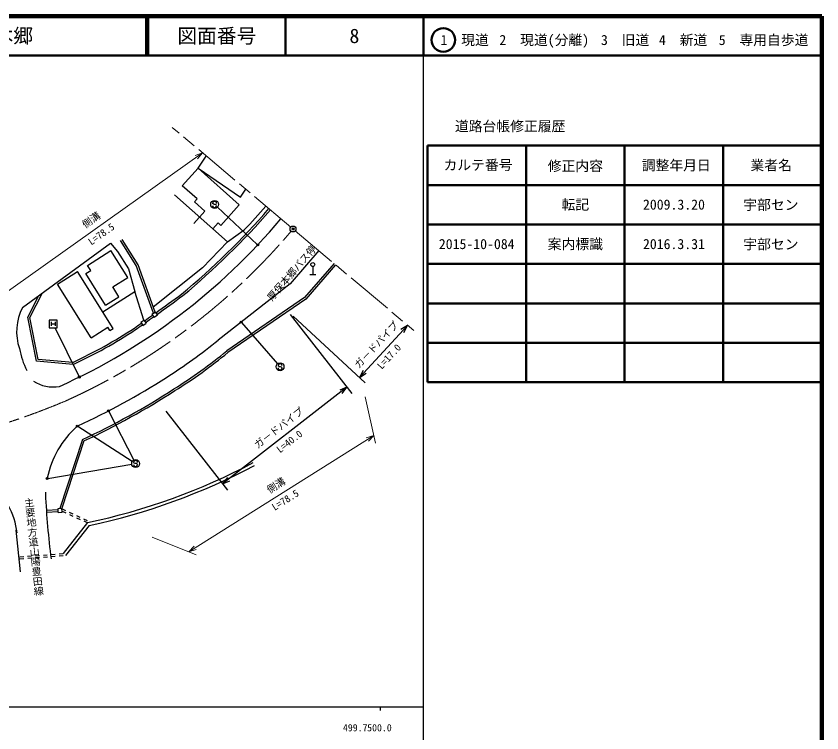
# Model space of a CAD drawing. Units: millimetres, scale not verified. Extents: x 40000 to 680000, y 20000 to 380000.
# Drawn here: x 475740 to 680000, y 198357 to 380000 of the extents above; entities that cross this region are included whole.
import ezdxf
from ezdxf.enums import TextEntityAlignment as Align

# ---------------------------------------------------------------- set-up
doc = ezdxf.new("R2010")
doc.units = ezdxf.units.MM
doc.header["$LTSCALE"] = 1000
doc.header["$PDMODE"] = 32
doc.header["$PDSIZE"] = 500
doc.linetypes.add('CHAIN', pattern=[18.5, 12, -1.5, 3.5, -1.5])
for name, color, linetype, lineweight in [('M-BGD', 7, 'Continuous', 25), ('M-BMK', 2, 'CHAIN', 13), ('M-BMK-SRVR', 3, 'Continuous', 25), ('M-STR-HTXT', 7, 'Continuous', 13), ('M-STR-STRC', 7, 'Continuous', 25), ('M-TTL', 2, 'Continuous', 140), ('M-TTL-BAND', 7, 'Continuous', 25), ('M-TTL-FRAM', 2, 'Continuous', 50), ('M-TTL-LINE', 7, 'Continuous', 50)]:
    doc.layers.add(name, color=color, linetype=linetype, lineweight=lineweight)
doc.layers.add('M-OTRS', color=6, linetype='Continuous')
doc.layers.add('M-TTL-TXT', color=7, linetype='Continuous')
doc.styles.add('@ＭＳ ゴシック', font='')
doc.styles.add('ＭＳ ゴシック', font='')
doc.styles.get('@ＭＳ ゴシック').set_extended_font_data('@MS Gothic')
doc.styles.get('ＭＳ ゴシック').set_extended_font_data('MS Gothic')

msp = doc.modelspace()

# ---------------------------------------------------------------- linework, layer by layer
at = {"layer": 'M-BGD'}
for p, q in [((521858, 341477), (523957, 344540)), ((521858, 341477), (517872, 336992)), ((532322, 332175), (521858, 341477)), ((521858, 341477), (532582, 334128)), ((521609, 333670), (517872, 336992)), ((532582, 334128), (533956, 336134)), ((529332, 322791), (515879, 334750)), ((521609, 333670), (520944, 332923)), ((523560, 330598), (520944, 332923)), ((532322, 332175), (527671, 326943)), ((523560, 330598), (520753, 327440)), ((526923, 327608), (525595, 326113)), ((527671, 326943), (526923, 327608)), ((529332, 322791), (533585, 325828)), ((506192, 316792), (502218, 323150)), ((506644, 317012), (502642, 323415)), ((529332, 322791), (523007, 316241)), ((477348, 306140), (499669, 322443)), ((499669, 322443), (501441, 320345)), ((493842, 316839), (499766, 320567)), ((504028, 313797), (499766, 320567)), ((501441, 320345), (504190, 315953)), ((552445, 320589), (545171, 312115)), ((494641, 315569), (493842, 316839)), ((510549, 304713), (506192, 316792)), ((510971, 305016), (506644, 317012)), ((556355, 317315), (548806, 308685)), ((556731, 316986), (549141, 308309)), ((486225, 312044), (491303, 315241)), ((500359, 300853), (491303, 315241)), ((493372, 314770), (494641, 315569)), ((498432, 306730), (493372, 314770)), ((504190, 315953), (505867, 310186)), ((523007, 316241), (510519, 306269)), ((550951, 316551), (550951, 314551)), ((500219, 311400), (504028, 313797)), ((550201, 314551), (551701, 314551)), ((494748, 298503), (486225, 312044)), ((501817, 308861), (500219, 311400)), ((545171, 312115), (526953, 297886)), ((478705, 303667), (481530, 309195)), ((479230, 303595), (482425, 309849)), ((497714, 305055), (505867, 310186)), ((498432, 306730), (501817, 308861)), ((508135, 302984), (505867, 310186)), ((548806, 308685), (529140, 295154)), ((549141, 308309), (529440, 294754)), ((510159, 304433), (510971, 305016)), ((510159, 304433), (510742, 303621)), ((510971, 305016), (511554, 304204)), ((480946, 292552), (478705, 303667)), ((481363, 293017), (479230, 303595)), ((507322, 302402), (508135, 302984)), ((507322, 302402), (507903, 301589)), ((508135, 302984), (508717, 302171)), ((511554, 304204), (510742, 303621)), ((494748, 298503), (498980, 301167)), ((499512, 300320), (498980, 301167)), ((499512, 300320), (500359, 300853)), ((507903, 301589), (508717, 302171)), ((490184, 291744), (480946, 292552)), ((490095, 292254), (481363, 293017)), ((492532, 272703), (486801, 255249)), ((492940, 272341), (487340, 255288)), ((483408, 254758), (486385, 254969)), ((483443, 254259), (486421, 254471)), ((486367, 255219), (487365, 255290)), ((486438, 254221), (486367, 255219)), ((486438, 254221), (487436, 254292)), ((487436, 254292), (487365, 255290)), ((487378, 255109), (488288, 254695)), ((487418, 254541), (488328, 254127)), ((489198, 254280), (490108, 253866)), ((489238, 253712), (490148, 253298)), ((491018, 253451), (491928, 253037)), ((493803, 251633), (487666, 243818)), ((491058, 252883), (491968, 252469)), ((492838, 252622), (493748, 252208)), ((492878, 252054), (493788, 251640)), ((476855, 239144), (475779, 249756)), ((494253, 250911), (488295, 243324)), ((478655, 243113), (479652, 243186)), ((480649, 243260), (481647, 243334)), ((482644, 243407), (483641, 243481)), ((484639, 243555), (485636, 243629)), ((484675, 243056), (485673, 243130)), ((486633, 243702), (487630, 243776)), ((486670, 243204), (487667, 243277)), ((476660, 242965), (477658, 243039)), ((476697, 242467), (477694, 242540)), ((478692, 242614), (479689, 242688)), ((480686, 242761), (481684, 242835)), ((482681, 242909), (483678, 242983))]:
    msp.add_line(p, q, dxfattribs=at)
msp.add_circle((550951, 317051), 500, dxfattribs=at)
for centre, radius, start, end in [((395246, 456820), 191517, 309.74203, 319.01357), ((395246, 456820), 190517, 316.56259, 319.01357), ((395246, 456820), 192017, 309.7371, 319.01357), ((421621, 430579), 158418, 294.26147, 319.94467), ((-495902, 1707038), 1726361, 305.68433, 305.95333), ((-495902, 1707038), 1726861, 305.68433, 305.95388), ((489043, 300059), 13182, 152.52625, 199.13558), ((-495902, 1707038), 1726361, 305.56852, 305.65114), ((-495902, 1707038), 1726861, 305.56852, 305.65115), ((440005, 400604), 119368, 294.81109, 303.40292), ((440005, 400604), 119868, 294.74742, 303.40722), ((-495902, 1707038), 1726361, 305.46412, 305.53533), ((-495902, 1707038), 1726861, 305.46382, 305.53534), ((443064, 400748), 132732, 302.21837, 309.19908), ((495991, 299199), 19708, 190.11654, 207.15607), ((443171, 400598), 136048, 302.23465, 309.19018), ((443171, 400598), 136548, 302.23581, 309.18163), ((415669, 440753), 181192, 294.70286, 302.80278), ((485134, 295146), 9131, 236.69511, 279.97053), ((411510, 446822), 192047, 294.95385, 302.86896), ((411510, 446822), 192547, 295.01837, 302.86813), ((507066, 258140), 23912, 131.74976, 168.42491), ((460748, 408655), 160463, 281.88809, 297.90043), ((460748, 408655), 161263, 281.99156, 297.90043), ((507066, 258140), 23912, 177.17804, 178.26891), ((706017, 270053), 223134, 182.87473, 187.10794), ((458493, 247137), 17604, 6.20354, 30.24057)]:
    msp.add_arc(centre, radius, start, end, dxfattribs=at)
at = {"layer": 'M-BMK'}
for p, q in [((545365, 326542), (515322, 351800)), ((546513, 325577), (576556, 300318))]:
    msp.add_line(p, q, dxfattribs=at)
for centre, radius, start, end in [((421621, 430579), 162418, 294.26147, 319.6801), ((418085, 448222), 180000, 283.5101, 292.97997)]:
    msp.add_arc(centre, radius, start, end, dxfattribs=at)
at = {"layer": 'M-BMK-SRVR'}
msp.add_circle((545939, 326059), 750, dxfattribs=at)
msp.add_point((545939, 326059), dxfattribs=at)
at = {"layer": 'M-OTRS'}
msp.add_point((545939, 326059), dxfattribs=at)
at = {"layer": 'M-STR-HTXT'}
for p, q in [((469436, 307286), (522976, 345365)), ((522976, 345365), (521102, 344667)), ((521702, 343824), (522976, 345365)), ((564211, 283497), (566826, 271786)), ((519494, 244246), (566391, 273738)), ((566391, 273738), (564480, 273147)), ((565031, 272271), (566391, 273738)), ((510198, 247930), (521354, 243509)), ((520854, 245713), (519494, 244246)), ((519494, 244246), (521405, 244836))]:
    msp.add_line(p, q, dxfattribs=at)
at = {"layer": 'M-STR-STRC'}
for p, q in [((525663, 332428), (525564, 332546)), ((525908, 332289), (525663, 332428)), ((526209, 332286), (525908, 332289)), ((526454, 332174), (526209, 332286)), ((526560, 332038), (526454, 332174)), ((536872, 322110), (526787, 331602)), ((545247, 304418), (560832, 284389)), ((484126, 302988), (484126, 300988)), ((486126, 302988), (484126, 302988)), ((484626, 302488), (484626, 301488)), ((485626, 302488), (485626, 301488)), ((486126, 300988), (486126, 302988)), ((532910, 302349), (541988, 291889)), ((546009, 303934), (564227, 287064)), ((484126, 300988), (486126, 300988)), ((484626, 301988), (485626, 301988)), ((491701, 288673), (485619, 300988)), ((574992, 301633), (562759, 288423)), ((574992, 301633), (573300, 300567)), ((574059, 299864), (574992, 301633)), ((542248, 291275), (542149, 291393)), ((542493, 291135), (542248, 291275)), ((542794, 291133), (542493, 291135)), ((543039, 291021), (542794, 291133)), ((543145, 290885), (543039, 291021)), ((563692, 290192), (562759, 288423)), ((562759, 288423), (564452, 289489)), ((559604, 285967), (528083, 261442)), ((559604, 285967), (557761, 285190)), ((558397, 284373), (559604, 285967)), ((513726, 279892), (529311, 259863)), ((499235, 279813), (505574, 267498)), ((505190, 267149), (491382, 275998)), ((483758, 262816), (505046, 266441)), ((505636, 266750), (505537, 266868)), ((505881, 266611), (505636, 266750)), ((506182, 266608), (505881, 266611)), ((506427, 266496), (506182, 266608)), ((506533, 266360), (506427, 266496)), ((529289, 263036), (528083, 261442)), ((528083, 261442), (529925, 262219))]:
    msp.add_line(p, q, dxfattribs=at)
for centre, radius in [((526058, 332287), 1000), ((536982, 322007), 150), ((536982, 322007), 120), ((536982, 322007), 90), ((536982, 322007), 60), ((536982, 322007), 30), ((532812, 302463), 150), ((532812, 302463), 120), ((532812, 302463), 90), ((532812, 302463), 60), ((532812, 302463), 30), ((542644, 291134), 1000), ((491767, 288539), 150), ((491767, 288539), 120), ((491767, 288539), 90), ((491767, 288539), 60), ((491767, 288539), 30), ((499166, 279946), 150), ((499166, 279946), 120), ((499166, 279946), 90), ((499166, 279946), 60), ((499166, 279946), 30), ((491255, 276079), 150), ((491255, 276079), 120), ((491255, 276079), 90), ((491255, 276079), 60), ((491255, 276079), 30), ((506032, 266609), 1000), ((483610, 262791), 150), ((483610, 262791), 120), ((483610, 262791), 90), ((483610, 262791), 60), ((483610, 262791), 30)]:
    msp.add_circle(centre, radius, dxfattribs=at)
for centre, start, end in [((526064, 332542), 359.55488, 179.55488), ((526060, 332042), 179.55488, 359.55488), ((542645, 290889), 179.55488, 359.55488), ((542649, 291389), 359.55488, 179.55488), ((506033, 266364), 179.55488, 359.55488), ((506037, 266864), 359.55488, 179.55488)]:
    msp.add_arc(centre, 500, start, end, dxfattribs=at)
for p in [(536982, 322007), (532812, 302463), (491767, 288539), (499166, 279946), (491255, 276079), (483610, 262791)]:
    msp.add_point(p, dxfattribs=at)
at = {"layer": 'M-TTL'}
for p, q in [((680000, 380000), (40000, 380000)), ((680000, 20000), (680000, 380000))]:
    msp.add_line(p, q, dxfattribs=at)
at = {"layer": 'M-TTL-BAND'}
for p, q in [((579000, 20000), (579000, 370000)), ((40000, 205000), (579000, 205000)), ((568000, 205000), (568000, 204000))]:
    msp.add_line(p, q, dxfattribs=at)
at = {"layer": 'M-TTL-FRAM'}
for p, q in [((580000, 347197), (580000, 287197)), ((580000, 347197), (680000, 347197)), ((580000, 287197), (680000, 287197))]:
    msp.add_line(p, q, dxfattribs=at)
at = {"layer": 'M-TTL-LINE'}
for p, q in [((508747, 380000), (508747, 370000)), ((509247, 380000), (509247, 370000)), ((543997, 380000), (543997, 370000)), ((579000, 380000), (579000, 370000)), ((40000, 370000), (680000, 370000)), ((605000, 347197), (605000, 287197)), ((630000, 347197), (630000, 287197)), ((655000, 347197), (655000, 287197)), ((580000, 337197), (680000, 337197)), ((580000, 327197), (680000, 327197)), ((580000, 317197), (680000, 317197)), ((580000, 307197), (680000, 307197)), ((580000, 297197), (680000, 297197))]:
    msp.add_line(p, q, dxfattribs=at)
msp.add_circle((584031, 373958), 3000, dxfattribs=at)

# ---------------------------------------------------------------- texts
at = {"layer": 'M-BGD', "style": 'ＭＳ ゴシック'}
msp.add_text('厚保本郷バス停', height=1833, rotation=49.356, dxfattribs=at).set_placement((552445, 320589), align=Align.BOTTOM_RIGHT)
at = {"layer": 'M-BGD', "style": '@ＭＳ ゴシック'}
msp.add_text('主要地方道山陽豊田線', height=1833, rotation=276.097, dxfattribs=at).set_placement((478895, 257935), align=Align.MIDDLE_LEFT)
at = {"layer": 'M-STR-HTXT', "style": 'ＭＳ ゴシック'}
for rotation, p in [(35.422, (495627, 327140)), (32.164, (542410, 259838))]:
    msp.add_text('側溝', height=1833, rotation=rotation, dxfattribs=at).set_placement(p, align=Align.BOTTOM_CENTER)
at = {"layer": 'M-STR-HTXT', "style": '@ＭＳ ゴシック'}
for rotation, p in [(35.422, (496786, 325511)), (32.164, (543475, 258145))]:
    msp.add_text('L=78.5', height=1833, rotation=rotation, dxfattribs=at).set_placement(p, align=Align.TOP_CENTER)
at = {"layer": 'M-STR-STRC', "style": 'ＭＳ ゴシック'}
for rotation, p in [(47.2, (568142, 295707)), (37.886, (543229, 274494))]:
    msp.add_text('ガ－ドパイプ', height=1833, rotation=rotation, dxfattribs=at).set_placement(p, align=Align.BOTTOM_CENTER)
at = {"layer": 'M-STR-STRC', "style": '@ＭＳ ゴシック'}
for s, rotation, p in [('L=17.0', 47.2, (569610, 294348)), ('L=40.0', 37.886, (544457, 272915))]:
    msp.add_text(s, height=1833, rotation=rotation, dxfattribs=at).set_placement(p, align=Align.TOP_CENTER)
at = {"layer": 'M-TTL-BAND', "style": 'ＭＳ ゴシック'}
for s, p in [('499.7', (561700, 198195)), ('500.0', (567844, 198195))]:
    msp.add_text(s, height=1833, dxfattribs=at).set_placement(p, align=Align.BOTTOM_CENTER)
at = {"layer": 'M-TTL-TXT', "style": 'ＭＳ ゴシック'}
msp.add_text('美祢市西厚保町原\u3000西厚保町本郷', height=3666, dxfattribs=at).set_placement((405024, 375000), align=Align.MIDDLE_LEFT)
for s, height, p in [('図面番号', 3666, (526622, 375000)), ('8', 3666, (561497, 375000)), ('1\u3000現道', 2566, (589448, 373958)), ('2\u3000現道(分離)', 2566, (609619, 373958)), ('3\u3000旧道', 2566, (630121, 373958)), ('4\u3000新道', 2566, (644824, 373958)), ('5\u3000専用自歩道', 2566, (665228, 373958)), ('道路台帳修正履歴', 2566, (600968, 352113)), ('カルテ番号', 2566, (592839, 342277)), ('修正内容', 2566, (617509, 342023)), ('調整年月日', 2566, (643089, 342197)), ('業者名', 2566, (667134, 342197)), ('転記', 2566, (617500, 332245)), ('2009.3.20', 2566, (642500, 332245)), ('宇部セン', 2566, (667077, 332189)), ('2015-10-084', 2566, (592500, 322245)), ('案内標識', 2566, (617500, 322245)), ('2016.3.31', 2566, (642500, 322245)), ('宇部セン', 2566, (667077, 322189))]:
    msp.add_text(s, height=height, dxfattribs=at).set_placement(p, align=Align.MIDDLE_CENTER)

doc.saveas('drawing.dxf')
